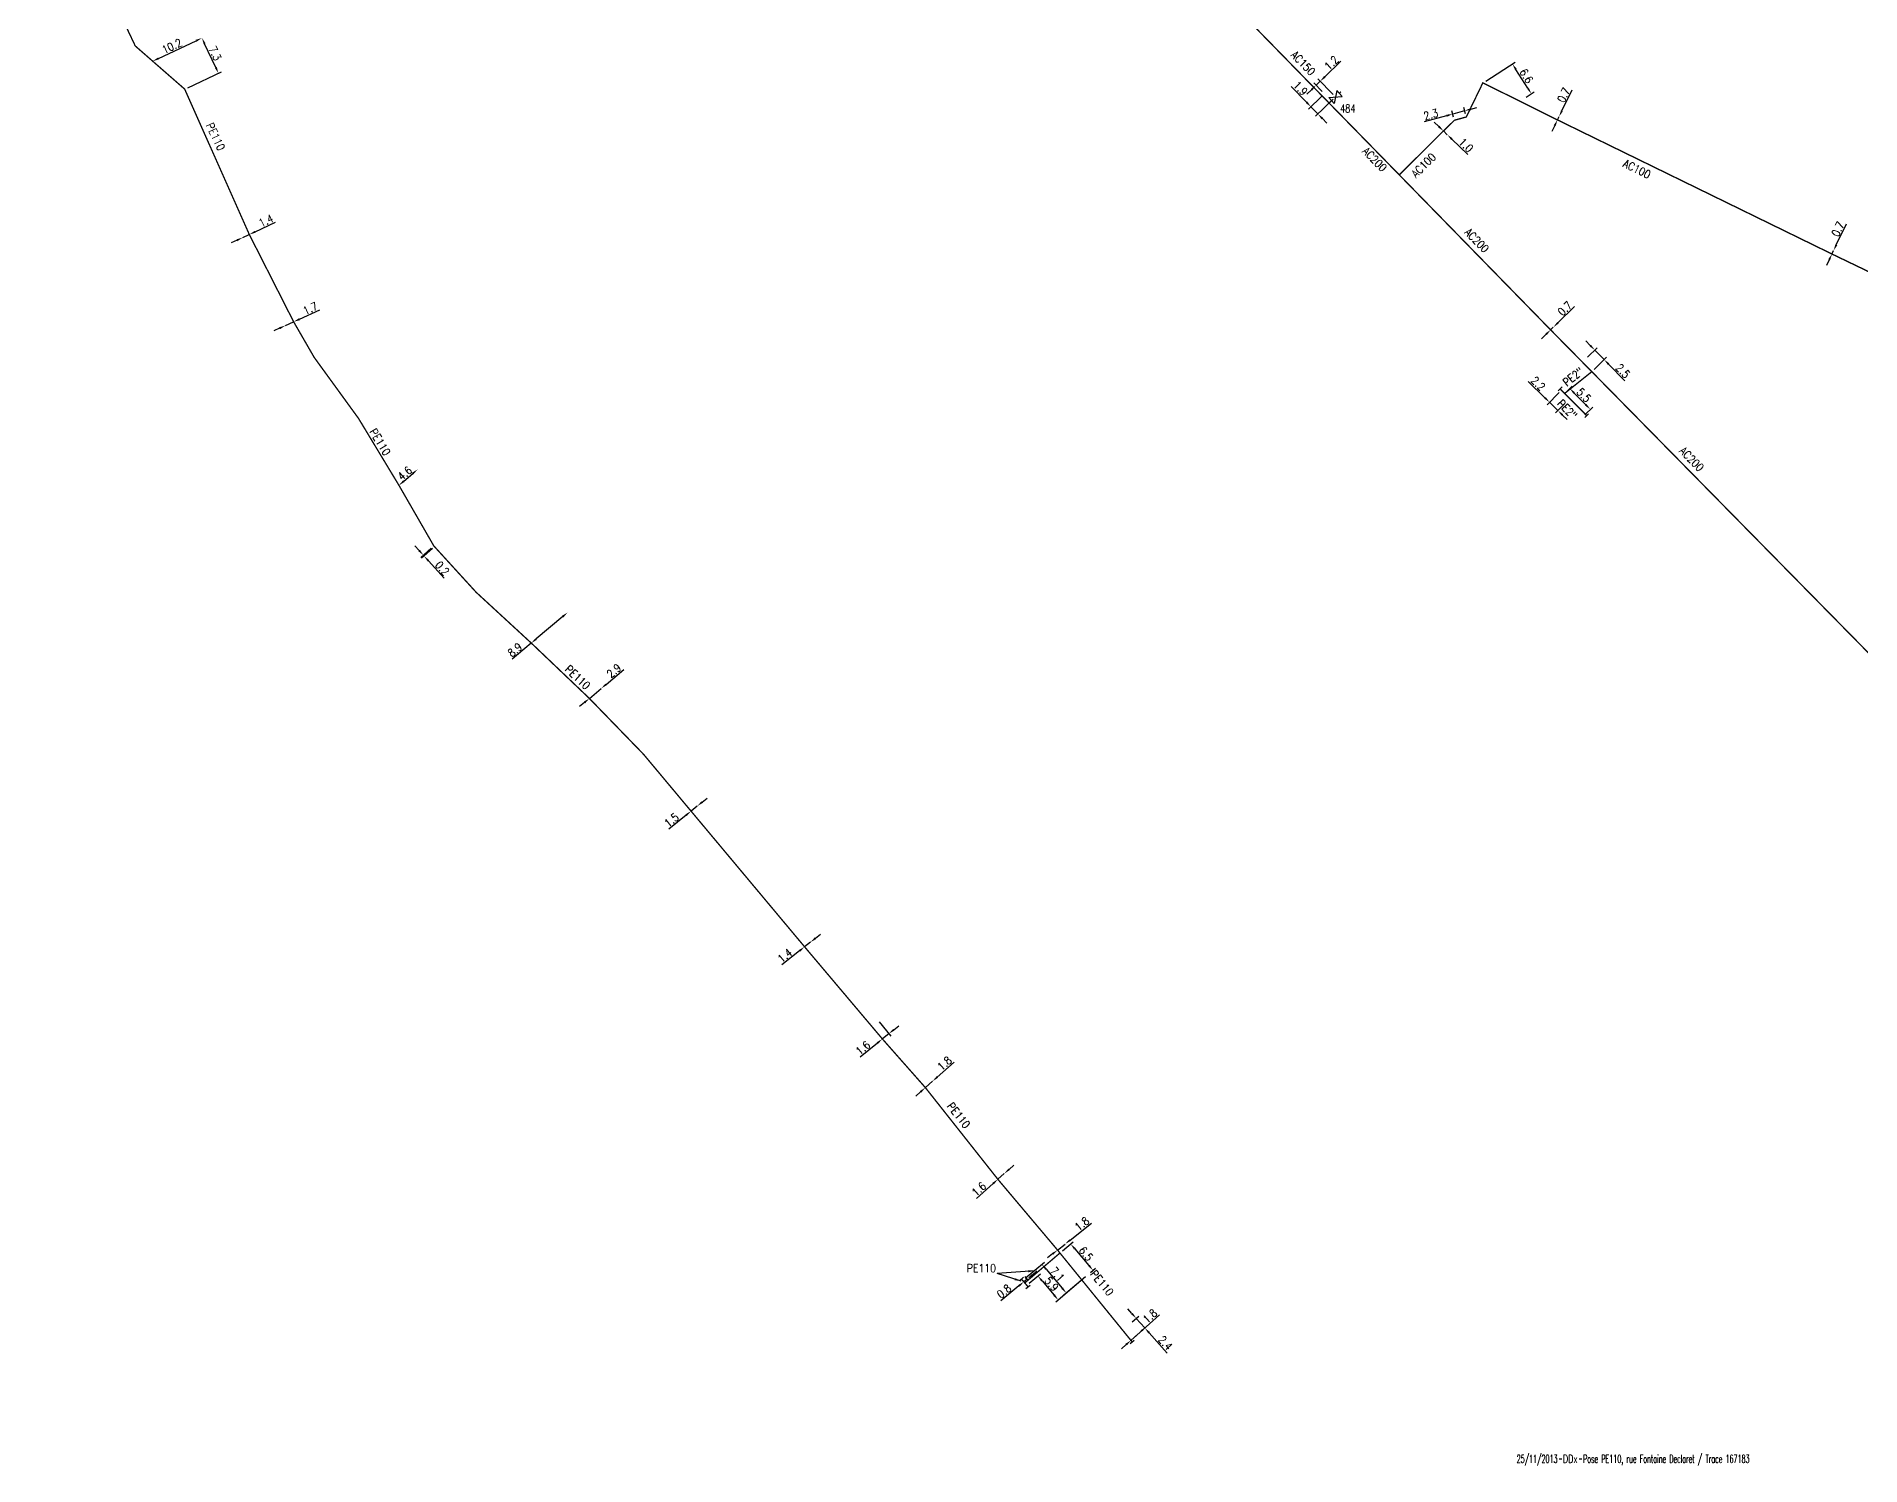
# Model space of a CAD drawing. Header units: millimetres. Extents: x 107999 to 109004, y 120010 to 121005.
# Drawn here: x 108232.7 to 108574.5, y 120237.7 to 120505.6 of the extents above; entities that cross this region are included whole.
import ezdxf
from ezdxf.enums import TextEntityAlignment as Align

# ---------------------------------------------------------------- set-up
doc = ezdxf.new("R2010")
doc.units = ezdxf.units.MM
doc.header["$PDMODE"] = 34
doc.linetypes.add('L_25_AP', pattern=[2000, 1000, 1000])
doc.linetypes.add('L_25_PE', pattern=[2000, 1000, 1000])
doc.layers.get('0').update_dxf_attribs({"linetype": 'CONTINUOUS'})
doc.layers.get('Defpoints').update_dxf_attribs({"linetype": 'CONTINUOUS'})
for name, color, linetype in [('L_150', 1, 'CONTINUOUS'), ('L_300', 7, 'CONTINUOUS'), ('L_340', 7, 'CONTINUOUS')]:
    doc.layers.add(name, color=color, linetype=linetype)
doc.styles.get("Standard").update_dxf_attribs({"font": 'romans.shx', "width": 0.85})
doc.dimstyles.get("Standard").update_dxf_attribs({"dimtxt": 1.5, "dimasz": 1.2, "dimexe": 0.625, "dimexo": 0.625, "dimgap": 0.25, "dimtad": 1, "dimdec": 1, "dimzin": 0, "dimdsep": 46, "dimtxsty": 'Standard', "dimcen": -0.5, "dimadec": 0, "dimazin": 0, "dimtfac": 1, "dimtdec": 1, "dimtmove": 0, "dimatfit": 3, "dimfxl": 0, "dimtolj": 1, "dimtzin": 0, "dimarcsym": 0})

# ---------------------------------------------------------------- blocks, each defined once
blk = doc.blocks.new('GIS_MODF')
at = {"color": 0, "linetype": 'Continuous', "flags": 128}
for points in [[(-2.18, -0.01), (-1.68, -0.01)], [(1.52, -0.01), (2.02, -0.01)]]:
    blk.add_lwpolyline(points, dxfattribs=at)
at = {"color": 0, "linetype": 'Continuous', "width": 0.5}
blk.add_attdef('DATE', text='', height=1.5, dxfattribs=at).set_placement((-2.5, -0.8), align=Align.RIGHT)
at = {"color": 0, "linetype": 'Continuous', "width": 1.771291}
blk.add_attdef('USER', text='', height=1.5, dxfattribs=at).set_placement((-1.51, -0.8), (1.28, -0.8), align=Align.FIT)
at = {"color": 0, "linetype": 'Continuous', "width": 0.5}
blk.add_attdef('DESC', (2.29, -0.8), '', height=1.5, dxfattribs=at)
blk = doc.blocks.new('L_340_07')
at = {"color": 0, "linetype": 'Continuous', "const_width": 0.25, "flags": 128}
blk.add_lwpolyline([(0, 0), (0.35, 0)], dxfattribs=at)
at = {"color": 0, "linetype": 'Continuous', "flags": 128}
blk.add_lwpolyline([(0.35, -0.5), (0.35, 0.5)], dxfattribs=at)
at = {"color": 0, "linetype": 'Continuous', "width": 0.75, "flags": 3}
for tag, p in [('DEF_LEG', (0.72, -3.47)), ('DEF_COUP', (0.72, -5.97)), ('DEF_TYPE', (0.72, -8.47))]:
    blk.add_attdef(tag, text='', height=1.2, dxfattribs=at).set_placement(p, align=Align.MIDDLE)
blk = doc.blocks.new('L_300_05')
at = {"color": 0, "linetype": 'Continuous', "flags": 128}
blk.add_lwpolyline([(-1, 0.75), (1, -0.75), (1, 0.75), (-1, -0.75), (-1, 0.75)], dxfattribs=at)
at = {"color": 0, "linetype": 'Continuous', "width": 0.75}
blk.add_attdef('NUM', text='', height=1.5, dxfattribs=at).set_placement((0, 2.1), align=Align.MIDDLE_CENTER)
at = {"color": 0, "linetype": 'Continuous', "width": 0.75, "flags": 3}
for tag, p in [('DEF_LEG', (0, -5)), ('DEF_COUP', (0, -7.5)), ('DEF_TYPE', (0, -10))]:
    blk.add_attdef(tag, text='', height=1.2, dxfattribs=at).set_placement(p, align=Align.MIDDLE)
blk = doc.blocks.new('*D152')
at = {"layer": 'Defpoints', "color": 0, "linetype": 'Continuous', "transparency": 16777216}
for p in [(108263.71, 120505.35), (108263.71, 120505.35), (108254.48, 120501.01)]:
    blk.add_point(p, dxfattribs=at)
at = {"layer": 'L_150', "color": 0, "linetype": 'Continuous', "lineweight": -2, "transparency": 16777216}
blk.add_line((108255.57, 120501.52), (108262.63, 120504.84), dxfattribs=at)
at = {"layer": 'L_150', "color": 0, "linetype": 'Continuous', "transparency": 16777216}
for points in [[(108262.54, 120505.02), (108262.71, 120504.66), (108263.71, 120505.35)], [(108255.48, 120501.7), (108255.65, 120501.34), (108254.48, 120501.01)]]:
    blk.add_solid(points, dxfattribs=at)
at = {"layer": 'L_150', "color": 0, "linetype": 'Continuous', "transparency": 16777216, "insert": (108258.08, 120503.81), "char_height": 1.5, "attachment_point": 5, "rotation": 25.1599}
blk.add_mtext('\\A1;10.2', dxfattribs=at)
blk = doc.blocks.new('*D153')
at = {"layer": 'Defpoints', "color": 0, "linetype": 'Continuous', "transparency": 16777216}
for p in [(108263.71, 120505.35), (108263.71, 120505.35), (108260.48, 120495.77)]:
    blk.add_point(p, dxfattribs=at)
at = {"layer": 'L_150', "color": 0, "linetype": 'Continuous', "lineweight": -2, "transparency": 16777216}
for p, q in [((108266.31, 120499.83), (108264.22, 120504.26)), ((108261.05, 120496.03), (108267.38, 120499.01))]:
    blk.add_line(p, q, dxfattribs=at)
at = {"layer": 'L_150', "color": 0, "linetype": 'Continuous', "transparency": 16777216}
for points in [[(108264.4, 120504.35), (108264.04, 120504.18), (108263.71, 120505.35)], [(108266.49, 120499.91), (108266.12, 120499.74), (108266.82, 120498.74)]]:
    blk.add_solid(points, dxfattribs=at)
at = {"layer": 'L_150', "color": 0, "linetype": 'Continuous', "transparency": 16777216, "insert": (108266.17, 120502.47), "char_height": 1.5, "attachment_point": 5, "rotation": 295.1599}
blk.add_mtext('\\A1;7.3', dxfattribs=at)
blk = doc.blocks.new('*D154')
at = {"layer": 'Defpoints', "color": 0, "linetype": 'Continuous', "transparency": 16777216}
for p in [(108279.35, 120451.44), (108279.35, 120451.44), (108280.9, 120452.15)]:
    blk.add_point(p, dxfattribs=at)
at = {"layer": 'L_150', "color": 0, "linetype": 'Continuous', "lineweight": -2, "transparency": 16777216}
for p, q in [((108279.35, 120451.44), (108280.9, 120452.15)), ((108281.99, 120452.65), (108285.8, 120454.38)), ((108278.26, 120450.94), (108277.17, 120450.45))]:
    blk.add_line(p, q, dxfattribs=at)
at = {"layer": 'L_150', "color": 0, "linetype": 'Continuous', "transparency": 16777216}
for points in [[(108278.18, 120451.13), (108278.34, 120450.76), (108279.35, 120451.44)], [(108281.91, 120452.83), (108282.07, 120452.46), (108280.9, 120452.15)]]:
    blk.add_solid(points, dxfattribs=at)
at = {"layer": 'L_150', "color": 0, "linetype": 'Continuous', "transparency": 16777216, "insert": (108284.03, 120454.67), "char_height": 1.5, "attachment_point": 5, "rotation": 24.5121}
blk.add_mtext('\\A1;1.7', dxfattribs=at)
blk = doc.blocks.new('*D155')
at = {"layer": 'Defpoints', "color": 0, "linetype": 'Continuous', "transparency": 16777216}
for p in [(108304.13, 120424.48), (108304.13, 120424.48), (108300.63, 120421.5)]:
    blk.add_point(p, dxfattribs=at)
at = {"layer": 'L_150', "color": 0, "linetype": 'Continuous', "lineweight": -2, "transparency": 16777216}
blk.add_line((108301.54, 120422.28), (108303.21, 120423.7), dxfattribs=at)
at = {"layer": 'L_150', "color": 0, "linetype": 'Continuous', "transparency": 16777216}
for points in [[(108303.08, 120423.86), (108303.34, 120423.55), (108304.13, 120424.48)], [(108301.41, 120422.43), (108301.67, 120422.12), (108300.63, 120421.5)]]:
    blk.add_solid(points, dxfattribs=at)
at = {"layer": 'L_150', "color": 0, "linetype": 'Continuous', "transparency": 16777216, "insert": (108301.73, 120423.75), "char_height": 1.5, "attachment_point": 5, "rotation": 40.4212}
blk.add_mtext('\\A1;4.6', dxfattribs=at)
blk = doc.blocks.new('*D156')
at = {"layer": 'Defpoints', "color": 0, "linetype": 'Continuous', "transparency": 16777216}
for p in [(108307.17, 120410.14), (108305.35, 120408.24), (108307.39, 120410.07)]:
    blk.add_point(p, dxfattribs=at)
at = {"layer": 'L_150', "color": 0, "linetype": 'Continuous', "lineweight": -2, "transparency": 16777216}
for p, q in [((108304.42, 120409.28), (108303.62, 120410.17)), ((108306.7, 120409.72), (108304.76, 120407.97)), ((108306.93, 120409.65), (108304.89, 120407.82)), ((108305.22, 120408.39), (108305.35, 120408.24)), ((108306.16, 120407.35), (108309.08, 120404.1))]:
    blk.add_line(p, q, dxfattribs=at)
at = {"layer": 'L_150', "color": 0, "linetype": 'Continuous', "transparency": 16777216}
for points in [[(108304.57, 120409.41), (108304.27, 120409.15), (108305.22, 120408.39)], [(108306.31, 120407.48), (108306.01, 120407.21), (108305.35, 120408.24)]]:
    blk.add_solid(points, dxfattribs=at)
at = {"layer": 'L_150', "color": 0, "linetype": 'Continuous', "transparency": 16777216, "insert": (108308.76, 120405.95), "char_height": 1.5, "attachment_point": 5, "rotation": 311.9872}
blk.add_mtext('\\A1;0.2', dxfattribs=at)
blk = doc.blocks.new('*D157')
at = {"layer": 'Defpoints', "color": 0, "linetype": 'Continuous', "transparency": 16777216}
for p in [(108332.24, 120397.66), (108332.24, 120397.66), (108325.44, 120391.92)]:
    blk.add_point(p, dxfattribs=at)
at = {"layer": 'L_150', "color": 0, "linetype": 'Continuous', "lineweight": -2, "transparency": 16777216}
for p, q in [((108331.32, 120396.88), (108326.35, 120392.69)), ((108325.44, 120391.92), (108321.83, 120388.88))]:
    blk.add_line(p, q, dxfattribs=at)
at = {"layer": 'L_150', "color": 0, "linetype": 'Continuous', "transparency": 16777216}
for points in [[(108331.19, 120397.04), (108331.45, 120396.73), (108332.24, 120397.66)], [(108326.22, 120392.85), (108326.48, 120392.54), (108325.44, 120391.92)]]:
    blk.add_solid(points, dxfattribs=at)
at = {"layer": 'L_150', "color": 0, "linetype": 'Continuous', "transparency": 16777216, "insert": (108322.37, 120390.65), "char_height": 1.5, "attachment_point": 5, "rotation": 40.1257}
blk.add_mtext('\\A1;8.9', dxfattribs=at)
blk = doc.blocks.new('*D158')
at = {"layer": 'Defpoints', "color": 0, "linetype": 'Continuous', "transparency": 16777216}
for p in [(108355.38, 120360.42), (108356.54, 120361.37), (108356.54, 120361.37)]:
    blk.add_point(p, dxfattribs=at)
at = {"layer": 'L_150', "color": 0, "linetype": 'Continuous', "lineweight": -2, "transparency": 16777216}
for p, q in [((108357.47, 120362.13), (108358.4, 120362.88)), ((108354.45, 120359.66), (108351.2, 120357.02)), ((108356.54, 120361.37), (108355.38, 120360.42))]:
    blk.add_line(p, q, dxfattribs=at)
at = {"layer": 'L_150', "color": 0, "linetype": 'Continuous', "transparency": 16777216}
for points in [[(108357.34, 120362.28), (108357.6, 120361.97), (108356.54, 120361.37)], [(108354.32, 120359.82), (108354.57, 120359.51), (108355.38, 120360.42)]]:
    blk.add_solid(points, dxfattribs=at)
at = {"layer": 'L_150', "color": 0, "linetype": 'Continuous', "transparency": 16777216, "insert": (108351.73, 120358.74), "char_height": 1.5, "attachment_point": 5, "rotation": 39.1465}
blk.add_mtext('\\A1;1.5', dxfattribs=at)
blk = doc.blocks.new('*D159')
at = {"layer": 'Defpoints', "color": 0, "linetype": 'Continuous', "transparency": 16777216}
for p in [(108376.66, 120334.98), (108377.76, 120335.85), (108377.76, 120335.85)]:
    blk.add_point(p, dxfattribs=at)
at = {"layer": 'L_150', "color": 0, "linetype": 'Continuous', "lineweight": -2, "transparency": 16777216}
for p, q in [((108377.76, 120335.85), (108376.66, 120334.98)), ((108378.7, 120336.59), (108379.64, 120337.33)), ((108375.72, 120334.23), (108372.38, 120331.6))]:
    blk.add_line(p, q, dxfattribs=at)
at = {"layer": 'L_150', "color": 0, "linetype": 'Continuous', "transparency": 16777216}
for points in [[(108375.59, 120334.39), (108375.84, 120334.08), (108376.66, 120334.98)], [(108378.57, 120336.75), (108378.82, 120336.43), (108377.76, 120335.85)]]:
    blk.add_solid(points, dxfattribs=at)
at = {"layer": 'L_150', "color": 0, "linetype": 'Continuous', "transparency": 16777216, "insert": (108372.96, 120333.33), "char_height": 1.5, "attachment_point": 5, "rotation": 38.3196}
blk.add_mtext('\\A1;1.4', dxfattribs=at)
blk = doc.blocks.new('*D160')
at = {"layer": 'Defpoints', "color": 0, "linetype": 'Continuous', "transparency": 16777216}
for p in [(108390.22, 120321.42), (108392.44, 120318.69), (108391.24, 120317.71)]:
    blk.add_point(p, dxfattribs=at)
at = {"layer": 'L_150', "color": 0, "linetype": 'Continuous', "lineweight": -2, "transparency": 16777216}
for p, q in [((108390.61, 120320.94), (108392.84, 120318.21)), ((108392.44, 120318.69), (108391.24, 120317.71)), ((108393.37, 120319.45), (108394.3, 120320.2)), ((108390.31, 120316.95), (108387.06, 120314.31))]:
    blk.add_line(p, q, dxfattribs=at)
at = {"layer": 'L_150', "color": 0, "linetype": 'Continuous', "transparency": 16777216}
for points in [[(108393.25, 120319.6), (108393.5, 120319.29), (108392.44, 120318.69)], [(108390.18, 120317.11), (108390.43, 120316.8), (108391.24, 120317.71)]]:
    blk.add_solid(points, dxfattribs=at)
at = {"layer": 'L_150', "color": 0, "linetype": 'Continuous', "transparency": 16777216, "insert": (108387.59, 120316.03), "char_height": 1.5, "attachment_point": 5, "rotation": 39.1261}
blk.add_mtext('\\A1;1.6', dxfattribs=at)
blk = doc.blocks.new('*D161')
at = {"layer": 'Defpoints', "color": 0, "linetype": 'Continuous', "transparency": 16777216}
for p in [(108399.29, 120308.59), (108400.63, 120309.79), (108400.63, 120309.79)]:
    blk.add_point(p, dxfattribs=at)
at = {"layer": 'L_150', "color": 0, "linetype": 'Continuous', "lineweight": -2, "transparency": 16777216}
for p, q in [((108401.53, 120310.58), (108404.67, 120313.36)), ((108398.39, 120307.8), (108397.49, 120307)), ((108399.29, 120308.59), (108400.63, 120309.79))]:
    blk.add_line(p, q, dxfattribs=at)
at = {"layer": 'L_150', "color": 0, "linetype": 'Continuous', "transparency": 16777216}
for points in [[(108398.26, 120307.95), (108398.52, 120307.65), (108399.29, 120308.59)], [(108401.4, 120310.73), (108401.67, 120310.43), (108400.63, 120309.79)]]:
    blk.add_solid(points, dxfattribs=at)
at = {"layer": 'L_150', "color": 0, "linetype": 'Continuous', "transparency": 16777216, "insert": (108402.89, 120313.12), "char_height": 1.5, "attachment_point": 5, "rotation": 41.5341}
blk.add_mtext('\\A1;1.8', dxfattribs=at)
blk = doc.blocks.new('*D162')
at = {"layer": 'Defpoints', "color": 0, "linetype": 'Continuous', "transparency": 16777216}
for p in [(108412.88, 120291.4), (108414.08, 120292.47), (108414.08, 120292.47)]:
    blk.add_point(p, dxfattribs=at)
at = {"layer": 'L_150', "color": 0, "linetype": 'Continuous', "lineweight": -2, "transparency": 16777216}
for p, q in [((108414.97, 120293.26), (108415.87, 120294.06)), ((108411.99, 120290.6), (108408.86, 120287.81)), ((108414.08, 120292.47), (108412.88, 120291.4))]:
    blk.add_line(p, q, dxfattribs=at)
at = {"layer": 'L_150', "color": 0, "linetype": 'Continuous', "transparency": 16777216}
for points in [[(108411.85, 120290.75), (108412.12, 120290.45), (108412.88, 120291.4)], [(108414.84, 120293.41), (108415.1, 120293.12), (108414.08, 120292.47)]]:
    blk.add_solid(points, dxfattribs=at)
at = {"layer": 'L_150', "color": 0, "linetype": 'Continuous', "transparency": 16777216, "insert": (108409.31, 120289.55), "char_height": 1.5, "attachment_point": 5, "rotation": 41.7678}
blk.add_mtext('\\A1;1.6', dxfattribs=at)
blk = doc.blocks.new('*D163')
at = {"layer": 'Defpoints', "color": 0, "linetype": 'Continuous', "transparency": 16777216}
for p in [(108424.06, 120278.14), (108425.47, 120279.26), (108425.47, 120279.26)]:
    blk.add_point(p, dxfattribs=at)
at = {"layer": 'L_150', "color": 0, "linetype": 'Continuous', "lineweight": -2, "transparency": 16777216}
for p, q in [((108426.41, 120280), (108430.43, 120283.19)), ((108423.12, 120277.4), (108422.18, 120276.65)), ((108424.06, 120278.14), (108425.47, 120279.26))]:
    blk.add_line(p, q, dxfattribs=at)
at = {"layer": 'L_150', "color": 0, "linetype": 'Continuous', "transparency": 16777216}
for points in [[(108422.99, 120277.55), (108423.24, 120277.24), (108424.06, 120278.14)], [(108426.28, 120280.16), (108426.53, 120279.85), (108425.47, 120279.26)]]:
    blk.add_solid(points, dxfattribs=at)
at = {"layer": 'L_150', "color": 0, "linetype": 'Continuous', "transparency": 16777216, "insert": (108428.64, 120283.05), "char_height": 1.5, "attachment_point": 5, "rotation": 38.4066}
blk.add_mtext('\\A1;1.8', dxfattribs=at)
blk = doc.blocks.new('*D164')
at = {"layer": 'Defpoints', "color": 0, "linetype": 'Continuous', "transparency": 16777216}
for p in [(108437.61, 120264.25), (108438.81, 120265.33), (108437.81, 120261.21)]:
    blk.add_point(p, dxfattribs=at)
at = {"layer": 'L_340', "color": 0, "linetype": 'Continuous', "lineweight": -2, "transparency": 16777216}
for p, q in [((108438.01, 120266.22), (108437.21, 120267.11)), ((108438.07, 120264.67), (108439.27, 120265.74)), ((108438.27, 120261.62), (108440.87, 120263.96)), ((108438.81, 120265.33), (108440.41, 120263.54)), ((108441.21, 120262.65), (108444.62, 120258.84))]:
    blk.add_line(p, q, dxfattribs=at)
at = {"layer": 'L_340', "color": 0, "linetype": 'Continuous', "transparency": 16777216}
for points in [[(108438.16, 120266.35), (108437.86, 120266.09), (108438.81, 120265.33)], [(108441.36, 120262.78), (108441.06, 120262.51), (108440.41, 120263.54)]]:
    blk.add_solid(points, dxfattribs=at)
at = {"layer": 'L_340', "color": 0, "linetype": 'Continuous', "transparency": 16777216, "insert": (108444.29, 120260.71), "char_height": 1.5, "attachment_point": 5, "rotation": 311.8737}
blk.add_mtext('\\A1;2.4', dxfattribs=at)
blk = doc.blocks.new('*D165')
at = {"layer": 'Defpoints', "color": 0, "linetype": 'Continuous', "transparency": 16777216}
for p in [(108437.81, 120261.21), (108439.15, 120262.41), (108439.15, 120262.41)]:
    blk.add_point(p, dxfattribs=at)
at = {"layer": 'L_340', "color": 0, "linetype": 'Continuous', "lineweight": -2, "transparency": 16777216}
for p, q in [((108440.04, 120263.21), (108443.16, 120266.01)), ((108436.91, 120260.41), (108436.02, 120259.61)), ((108437.81, 120261.21), (108439.15, 120262.41))]:
    blk.add_line(p, q, dxfattribs=at)
at = {"layer": 'L_340', "color": 0, "linetype": 'Continuous', "transparency": 16777216}
for points in [[(108439.91, 120263.36), (108440.17, 120263.06), (108439.15, 120262.41)], [(108436.78, 120260.56), (108437.05, 120260.26), (108437.81, 120261.21)]]:
    blk.add_solid(points, dxfattribs=at)
at = {"layer": 'L_340', "color": 0, "linetype": 'Continuous', "transparency": 16777216, "insert": (108441.38, 120265.75), "char_height": 1.5, "attachment_point": 5, "rotation": 41.8737}
blk.add_mtext('\\A1;1.8', dxfattribs=at)
blk = doc.blocks.new('*D166')
at = {"layer": 'Defpoints', "color": 0, "linetype": 'Continuous', "transparency": 16777216}
for p in [(108417.92, 120271.98), (108418.36, 120272.7), (108418.97, 120271.96)]:
    blk.add_point(p, dxfattribs=at)
at = {"layer": 'L_150', "color": 0, "linetype": 'Continuous', "lineweight": -2, "transparency": 16777216}
for p, q in [((108419.29, 120273.46), (108420.21, 120274.22)), ((108416.82, 120271.42), (108413.45, 120268.64)), ((108417.52, 120272.46), (108417.35, 120272.67)), ((108418.36, 120272.7), (108417.75, 120272.19)), ((108418.57, 120272.44), (108417.97, 120273.18))]:
    blk.add_line(p, q, dxfattribs=at)
at = {"layer": 'L_150', "color": 0, "linetype": 'Continuous', "transparency": 16777216}
for points in [[(108419.16, 120273.61), (108419.42, 120273.31), (108418.36, 120272.7)], [(108416.69, 120271.58), (108416.95, 120271.27), (108417.75, 120272.19)]]:
    blk.add_solid(points, dxfattribs=at)
at = {"layer": 'L_150', "color": 0, "linetype": 'Continuous', "transparency": 16777216, "insert": (108414.04, 120270.42), "char_height": 1.5, "attachment_point": 5, "rotation": 39.5278}
blk.add_mtext('\\A1;0.8', dxfattribs=at)
blk = doc.blocks.new('*D167')
at = {"layer": 'Defpoints', "color": 0, "linetype": 'Continuous', "transparency": 16777216}
for p in [(108338.54, 120383.42), (108338.54, 120383.42), (108336.32, 120381.55)]:
    blk.add_point(p, dxfattribs=at)
at = {"layer": 'L_150', "color": 0, "linetype": 'Continuous', "lineweight": -2, "transparency": 16777216}
for p, q in [((108339.46, 120384.19), (108342.76, 120386.96)), ((108336.32, 120381.55), (108338.54, 120383.42)), ((108335.4, 120380.78), (108334.48, 120380.01))]:
    blk.add_line(p, q, dxfattribs=at)
at = {"layer": 'L_150', "color": 0, "linetype": 'Continuous', "transparency": 16777216}
for points in [[(108339.33, 120384.34), (108339.59, 120384.04), (108338.54, 120383.42)], [(108335.27, 120380.94), (108335.53, 120380.63), (108336.32, 120381.55)]]:
    blk.add_solid(points, dxfattribs=at)
at = {"layer": 'L_150', "color": 0, "linetype": 'Continuous', "transparency": 16777216, "insert": (108340.92, 120386.73), "char_height": 1.5, "attachment_point": 5, "rotation": 40.0377}
blk.add_mtext('\\A1;2.9', dxfattribs=at)
blk = doc.blocks.new('*D168')
at = {"layer": 'Defpoints', "color": 0, "linetype": 'Continuous', "transparency": 16777216}
for p in [(108424.51, 120277.58), (108429.77, 120273.52), (108430.72, 120274.33)]:
    blk.add_point(p, dxfattribs=at)
at = {"layer": 'L_150', "color": 0, "linetype": 'Continuous', "lineweight": -2, "transparency": 16777216}
for p, q in [((108424.99, 120277.99), (108426.99, 120279.69)), ((108427.29, 120278.37), (108429.95, 120275.24)), ((108430.25, 120273.92), (108431.2, 120274.73))]:
    blk.add_line(p, q, dxfattribs=at)
at = {"layer": 'L_150', "color": 0, "linetype": 'Continuous', "transparency": 16777216}
for points in [[(108427.45, 120278.5), (108427.14, 120278.24), (108426.52, 120279.28)], [(108430.1, 120275.37), (108429.8, 120275.11), (108430.72, 120274.33)]]:
    blk.add_solid(points, dxfattribs=at)
at = {"layer": 'L_150', "color": 0, "linetype": 'Continuous', "transparency": 16777216, "insert": (108429.38, 120277.45), "char_height": 1.5, "attachment_point": 5, "rotation": 310.329}
blk.add_mtext('\\A1;6.5', dxfattribs=at)
blk = doc.blocks.new('*D169')
at = {"layer": 'Defpoints', "color": 0, "linetype": 'Continuous', "transparency": 16777216}
for p in [(108429.77, 120273.52), (108417.53, 120272.44), (108425.71, 120270.07)]:
    blk.add_point(p, dxfattribs=at)
at = {"layer": 'L_340', "color": 0, "linetype": 'Continuous', "lineweight": -2, "transparency": 16777216}
for p, q in [((108418.01, 120272.85), (108421.6, 120275.89)), ((108421.9, 120274.57), (108424.94, 120270.99)), ((108429.29, 120273.11), (108425.24, 120269.67))]:
    blk.add_line(p, q, dxfattribs=at)
at = {"layer": 'L_340', "color": 0, "linetype": 'Continuous', "transparency": 16777216}
for points in [[(108422.05, 120274.7), (108421.74, 120274.44), (108421.12, 120275.49)], [(108425.09, 120271.12), (108424.78, 120270.86), (108425.71, 120270.07)]]:
    blk.add_solid(points, dxfattribs=at)
at = {"layer": 'L_340', "color": 0, "linetype": 'Continuous', "transparency": 16777216, "insert": (108424.03, 120273.6), "char_height": 1.5, "attachment_point": 5, "rotation": 310.329}
blk.add_mtext('\\A1;7.1', dxfattribs=at)
blk = doc.blocks.new('*D170')
at = {"layer": 'Defpoints', "color": 0, "linetype": 'Continuous', "transparency": 16777216}
for p in [(108429.77, 120273.52), (108418.3, 120271.52), (108424.19, 120268.78)]:
    blk.add_point(p, dxfattribs=at)
at = {"layer": 'L_340', "color": 0, "linetype": 'Continuous', "lineweight": -2, "transparency": 16777216}
for p, q in [((108418.77, 120271.92), (108420.85, 120273.69)), ((108421.15, 120272.37), (108423.42, 120269.7)), ((108429.29, 120273.11), (108423.72, 120268.38))]:
    blk.add_line(p, q, dxfattribs=at)
at = {"layer": 'L_340', "color": 0, "linetype": 'Continuous', "transparency": 16777216}
for points in [[(108421.3, 120272.5), (108421, 120272.24), (108420.37, 120273.28)], [(108423.57, 120269.83), (108423.26, 120269.57), (108424.19, 120268.78)]]:
    blk.add_solid(points, dxfattribs=at)
at = {"layer": 'L_340', "color": 0, "linetype": 'Continuous', "transparency": 16777216, "insert": (108422.96, 120271.78), "char_height": 1.5, "attachment_point": 5, "rotation": 310.329}
blk.add_mtext('\\A1;5.9', dxfattribs=at)
blk = doc.blocks.new('*D550')
at = {"layer": 'Defpoints', "color": 0, "linetype": 'Continuous', "transparency": 16777216}
for p in [(108474.07, 120494.88), (108476.15, 120494.3), (108472.85, 120491.11)]:
    blk.add_point(p, dxfattribs=at)
at = {"layer": 'L_300', "color": 0, "linetype": 'Continuous', "lineweight": -2, "transparency": 16777216}
for p, q in [((108470.73, 120493.31), (108467.86, 120496.27)), ((108473.62, 120494.44), (108471.11, 120492.01)), ((108472.85, 120491.11), (108471.56, 120492.45)), ((108475.7, 120493.87), (108472.4, 120490.68)), ((108473.69, 120490.25), (108474.52, 120489.39))]:
    blk.add_line(p, q, dxfattribs=at)
at = {"layer": 'L_300', "color": 0, "linetype": 'Continuous', "transparency": 16777216}
for points in [[(108470.87, 120493.45), (108470.58, 120493.17), (108471.56, 120492.45)], [(108473.83, 120490.39), (108473.54, 120490.11), (108472.85, 120491.11)]]:
    blk.add_solid(points, dxfattribs=at)
at = {"layer": 'L_300', "color": 0, "linetype": 'Continuous', "transparency": 16777216, "insert": (108469.59, 120495.92), "char_height": 1.5, "attachment_point": 5, "rotation": 314.0774}
blk.add_mtext('\\A1;1.9', dxfattribs=at)
blk = doc.blocks.new('*D551')
at = {"layer": 'Defpoints', "color": 0, "linetype": 'Continuous', "transparency": 16777216}
for p in [(108473.29, 120497.25), (108474.07, 120494.88), (108476.15, 120494.3)]:
    blk.add_point(p, dxfattribs=at)
at = {"layer": 'L_300', "color": 0, "linetype": 'Continuous', "lineweight": -2, "transparency": 16777216}
for p, q in [((108474.15, 120498.09), (108477.16, 120501)), ((108471.64, 120495.66), (108470.78, 120494.82)), ((108473.64, 120495.32), (108472.07, 120496.94)), ((108472.51, 120496.49), (108473.29, 120497.25)), ((108475.71, 120494.75), (108472.85, 120497.7))]:
    blk.add_line(p, q, dxfattribs=at)
at = {"layer": 'L_300', "color": 0, "linetype": 'Continuous', "transparency": 16777216}
for points in [[(108471.5, 120495.8), (108471.78, 120495.51), (108472.51, 120496.49)], [(108474.01, 120498.23), (108474.29, 120497.94), (108473.29, 120497.25)]]:
    blk.add_solid(points, dxfattribs=at)
at = {"layer": 'L_300', "color": 0, "linetype": 'Continuous', "transparency": 16777216, "insert": (108475.39, 120500.68), "char_height": 1.5, "attachment_point": 5, "rotation": 44.1281}
blk.add_mtext('\\A1;1.2', dxfattribs=at)
blk = doc.blocks.new('*D555')
at = {"layer": 'Defpoints', "color": 0, "linetype": 'Continuous', "transparency": 16777216}
for p in [(108498.45, 120489.94), (108500.35, 120491.71), (108500.67, 120490.55)]:
    blk.add_point(p, dxfattribs=at)
at = {"layer": 'L_150', "color": 0, "linetype": 'Continuous', "lineweight": -2, "transparency": 16777216}
for p, q in [((108500.5, 120491.15), (108500.19, 120492.31)), ((108501.51, 120492.02), (108502.67, 120492.34)), ((108496.98, 120490.79), (108492.76, 120489.64)), ((108498.29, 120490.54), (108497.97, 120491.71)), ((108500.35, 120491.71), (108498.13, 120491.1))]:
    blk.add_line(p, q, dxfattribs=at)
at = {"layer": 'L_150', "color": 0, "linetype": 'Continuous', "transparency": 16777216}
for points in [[(108501.46, 120492.22), (108501.56, 120491.83), (108500.35, 120491.71)], [(108496.92, 120490.98), (108497.03, 120490.59), (108498.13, 120491.1)]]:
    blk.add_solid(points, dxfattribs=at)
at = {"layer": 'L_150', "color": 0, "linetype": 'Continuous', "transparency": 16777216, "insert": (108494.03, 120491.02), "char_height": 1.5, "attachment_point": 5, "rotation": 15.2623}
blk.add_mtext('\\A1;2.3', dxfattribs=at)
blk = doc.blocks.new('*D556')
at = {"layer": 'Defpoints', "color": 0, "linetype": 'Continuous', "transparency": 16777216}
for p in [(108509.32, 120500.48), (108503.77, 120496.95), (108511.35, 120493.94)]:
    blk.add_point(p, dxfattribs=at)
at = {"layer": 'L_150', "color": 0, "linetype": 'Continuous', "lineweight": -2, "transparency": 16777216}
for p, q in [((108504.3, 120497.28), (108509.84, 120500.81)), ((108512.21, 120495.92), (108509.96, 120499.46)), ((108511.87, 120494.28), (108513.39, 120495.24))]:
    blk.add_line(p, q, dxfattribs=at)
at = {"layer": 'L_150', "color": 0, "linetype": 'Continuous', "transparency": 16777216}
for points in [[(108510.13, 120499.57), (108509.79, 120499.36), (108509.32, 120500.48)], [(108512.38, 120496.03), (108512.05, 120495.81), (108512.86, 120494.91)]]:
    blk.add_solid(points, dxfattribs=at)
at = {"layer": 'L_150', "color": 0, "linetype": 'Continuous', "transparency": 16777216, "insert": (108511.93, 120498.23), "char_height": 1.5, "attachment_point": 5, "rotation": 302.4693}
blk.add_mtext('\\A1;6.6', dxfattribs=at)
blk = doc.blocks.new('*D557')
at = {"layer": 'Defpoints', "color": 0, "linetype": 'Continuous', "transparency": 16777216}
for p in [(108496.38, 120487.93), (108497.1, 120487.23), (108497.1, 120487.23)]:
    blk.add_point(p, dxfattribs=at)
at = {"layer": 'L_150', "color": 0, "linetype": 'Continuous', "lineweight": -2, "transparency": 16777216}
for p, q in [((108495.51, 120488.76), (108494.65, 120489.59)), ((108496.38, 120487.93), (108497.1, 120487.23)), ((108497.96, 120486.4), (108500.98, 120483.49))]:
    blk.add_line(p, q, dxfattribs=at)
at = {"layer": 'L_150', "color": 0, "linetype": 'Continuous', "transparency": 16777216}
for points in [[(108495.65, 120488.9), (108495.37, 120488.61), (108496.38, 120487.93)], [(108498.1, 120486.54), (108497.82, 120486.25), (108497.1, 120487.23)]]:
    blk.add_solid(points, dxfattribs=at)
at = {"layer": 'L_150', "color": 0, "linetype": 'Continuous', "transparency": 16777216, "insert": (108500.6, 120485.25), "char_height": 1.5, "attachment_point": 5, "rotation": 316.0526}
blk.add_mtext('\\A1;1.0', dxfattribs=at)
blk = doc.blocks.new('*D727')
at = {"layer": 'Defpoints', "color": 0, "linetype": 'Continuous', "transparency": 16777216}
for p in [(108272.59, 120468.52), (108271.37, 120467.95), (108271.37, 120467.95)]:
    blk.add_point(p, dxfattribs=at)
at = {"layer": 'L_150', "color": 0, "linetype": 'Continuous', "lineweight": -2, "transparency": 16777216}
for p, q in [((108271.37, 120467.95), (108272.59, 120468.52)), ((108273.68, 120469.03), (108277.53, 120470.84)), ((108270.29, 120467.44), (108269.2, 120466.93))]:
    blk.add_line(p, q, dxfattribs=at)
at = {"layer": 'L_150', "color": 0, "linetype": 'Continuous', "transparency": 16777216}
for points in [[(108273.6, 120469.21), (108273.77, 120468.85), (108272.59, 120468.52)], [(108270.2, 120467.62), (108270.37, 120467.26), (108271.37, 120467.95)]]:
    blk.add_solid(points, dxfattribs=at)
at = {"layer": 'L_150', "color": 0, "linetype": 'Continuous', "transparency": 16777216, "insert": (108275.72, 120471.1), "char_height": 1.5, "attachment_point": 5, "rotation": 25.1599}
blk.add_mtext('\\A1;1.4', dxfattribs=at)
blk = doc.blocks.new('*D811')
at = {"layer": 'Defpoints', "color": 0, "linetype": 'Continuous', "transparency": 16777216}
for p in [(108516.97, 120451.13), (108516.97, 120451.13), (108516.47, 120450.64)]:
    blk.add_point(p, dxfattribs=at)
at = {"layer": 'L_150', "color": 0, "linetype": 'Continuous', "lineweight": -2, "transparency": 16777216}
for p, q in [((108517.84, 120451.97), (108520.97, 120455.01)), ((108516.47, 120450.64), (108516.97, 120451.13)), ((108515.61, 120449.81), (108514.75, 120448.97))]:
    blk.add_line(p, q, dxfattribs=at)
at = {"layer": 'L_150', "color": 0, "linetype": 'Continuous', "transparency": 16777216}
for points in [[(108517.7, 120452.11), (108517.97, 120451.82), (108516.97, 120451.13)], [(108515.47, 120449.95), (108515.75, 120449.66), (108516.47, 120450.64)]]:
    blk.add_solid(points, dxfattribs=at)
at = {"layer": 'L_150', "color": 0, "linetype": 'Continuous', "transparency": 16777216, "insert": (108519.14, 120454.63), "char_height": 1.5, "attachment_point": 5, "rotation": 44.1571}
blk.add_mtext('\\A1;0.7', dxfattribs=at)
blk = doc.blocks.new('*D812')
at = {"layer": 'Defpoints', "color": 0, "linetype": 'Continuous', "transparency": 16777216}
for p in [(108522.92, 120445.06), (108526.49, 120445.07), (108524.19, 120442.8)]:
    blk.add_point(p, dxfattribs=at)
at = {"layer": 'L_150', "color": 0, "linetype": 'Continuous', "lineweight": -2, "transparency": 16777216}
for p, q in [((108523.9, 120447.71), (108523.06, 120448.56)), ((108523.37, 120445.5), (108525.19, 120447.29)), ((108524.63, 120443.24), (108526.94, 120445.51)), ((108524.74, 120446.85), (108526.49, 120445.07)), ((108527.33, 120444.21), (108530.4, 120441.09))]:
    blk.add_line(p, q, dxfattribs=at)
at = {"layer": 'L_150', "color": 0, "linetype": 'Continuous', "transparency": 16777216}
for points in [[(108524.04, 120447.85), (108523.76, 120447.57), (108524.74, 120446.85)], [(108527.48, 120444.35), (108527.19, 120444.07), (108526.49, 120445.07)]]:
    blk.add_solid(points, dxfattribs=at)
at = {"layer": 'L_150', "color": 0, "linetype": 'Continuous', "transparency": 16777216, "insert": (108530, 120442.93), "char_height": 1.5, "attachment_point": 5, "rotation": 314.5199}
blk.add_mtext('\\A1;2.5', dxfattribs=at)
blk = doc.blocks.new('*D813')
at = {"layer": 'Defpoints', "color": 0, "linetype": 'Continuous', "transparency": 16777216}
for p in [(108519.09, 120438.72), (108522.44, 120434.3), (108523.9, 120435.74)]:
    blk.add_point(p, dxfattribs=at)
at = {"layer": 'L_150', "color": 0, "linetype": 'Continuous', "lineweight": -2, "transparency": 16777216}
for p, q in [((108519.54, 120439.16), (108520.49, 120440.1)), ((108520.89, 120438.8), (108523.06, 120436.59)), ((108522.89, 120434.74), (108524.35, 120436.17))]:
    blk.add_line(p, q, dxfattribs=at)
at = {"layer": 'L_150', "color": 0, "linetype": 'Continuous', "transparency": 16777216}
for points in [[(108521.03, 120438.94), (108520.75, 120438.66), (108520.05, 120439.66)], [(108523.21, 120436.73), (108522.92, 120436.45), (108523.9, 120435.74)]]:
    blk.add_solid(points, dxfattribs=at)
at = {"layer": 'L_150', "color": 0, "linetype": 'Continuous', "transparency": 16777216, "insert": (108522.69, 120438.4), "char_height": 1.5, "attachment_point": 5, "rotation": 314.5162}
blk.add_mtext('\\A1;5.5', dxfattribs=at)
blk = doc.blocks.new('*D814')
at = {"layer": 'Defpoints', "color": 0, "linetype": 'Continuous', "transparency": 16777216}
for p in [(108518.5, 120439.33), (108517.83, 120435.52), (108519.49, 120437.2)]:
    blk.add_point(p, dxfattribs=at)
at = {"layer": 'L_340', "color": 0, "linetype": 'Continuous', "lineweight": -2, "transparency": 16777216}
for p, q in [((108515.41, 120437.9), (108512.29, 120440.97)), ((108518.07, 120438.89), (108515.83, 120436.61)), ((108517.83, 120435.52), (108516.27, 120437.06)), ((108519.05, 120436.75), (108517.39, 120435.07)), ((108518.69, 120434.67), (108519.54, 120433.83))]:
    blk.add_line(p, q, dxfattribs=at)
at = {"layer": 'L_340', "color": 0, "linetype": 'Continuous', "transparency": 16777216}
for points in [[(108515.55, 120438.04), (108515.27, 120437.76), (108516.27, 120437.06)], [(108518.83, 120434.82), (108518.55, 120434.53), (108517.83, 120435.52)]]:
    blk.add_solid(points, dxfattribs=at)
at = {"layer": 'L_340', "color": 0, "linetype": 'Continuous', "transparency": 16777216, "insert": (108514.13, 120440.57), "char_height": 1.5, "attachment_point": 5, "rotation": 315.4685}
blk.add_mtext('\\A1;2.2', dxfattribs=at)
blk = doc.blocks.new('*D815')
at = {"layer": 'Defpoints', "color": 0, "linetype": 'Continuous', "transparency": 16777216}
for p in [(108517.75, 120490), (108517.75, 120490), (108518.06, 120490.63)]:
    blk.add_point(p, dxfattribs=at)
at = {"layer": 'L_150', "color": 0, "linetype": 'Continuous', "lineweight": -2, "transparency": 16777216}
for p, q in [((108518.59, 120491.71), (108520.5, 120495.64)), ((108517.23, 120488.92), (108516.7, 120487.84)), ((108517.75, 120490), (108518.06, 120490.63))]:
    blk.add_line(p, q, dxfattribs=at)
at = {"layer": 'L_150', "color": 0, "linetype": 'Continuous', "transparency": 16777216}
for points in [[(108517.05, 120489.01), (108517.41, 120488.84), (108517.75, 120490)], [(108518.41, 120491.8), (108518.76, 120491.62), (108518.06, 120490.63)]]:
    blk.add_solid(points, dxfattribs=at)
at = {"layer": 'L_150', "color": 0, "linetype": 'Continuous', "transparency": 16777216, "insert": (108518.91, 120494.65), "char_height": 1.5, "attachment_point": 5, "rotation": 64.0243}
blk.add_mtext('\\A1;0.7', dxfattribs=at)
blk = doc.blocks.new('*D821')
at = {"layer": 'Defpoints', "color": 0, "linetype": 'Continuous', "transparency": 16777216}
for p in [(108569.19, 120464.86), (108569.49, 120465.49), (108569.49, 120465.49)]:
    blk.add_point(p, dxfattribs=at)
at = {"layer": 'L_150', "color": 0, "linetype": 'Continuous', "lineweight": -2, "transparency": 16777216}
for p, q in [((108570.01, 120466.57), (108571.9, 120470.51)), ((108569.19, 120464.86), (108569.49, 120465.49)), ((108568.67, 120463.78), (108568.15, 120462.69))]:
    blk.add_line(p, q, dxfattribs=at)
at = {"layer": 'L_150', "color": 0, "linetype": 'Continuous', "transparency": 16777216}
for points in [[(108568.49, 120463.86), (108568.85, 120463.69), (108569.19, 120464.86)], [(108569.83, 120466.66), (108570.19, 120466.48), (108569.49, 120465.49)]]:
    blk.add_solid(points, dxfattribs=at)
at = {"layer": 'L_150', "color": 0, "linetype": 'Continuous', "transparency": 16777216, "insert": (108570.31, 120469.52), "char_height": 1.5, "attachment_point": 5, "rotation": 64.4008}
blk.add_mtext('\\A1;0.7', dxfattribs=at)

msp = doc.modelspace()

# ---------------------------------------------------------------- linework, layer by layer
at = {"layer": 'L_150', "linetype": 'L_25_AP', "const_width": 0.25, "flags": 128}
for points in [[(108333.38, 120637.45), (108340.38, 120630.55), (108350.7, 120620.01), (108367.54, 120602.82), (108438.5, 120530.45), (108445.42, 120523.41), (108474.96, 120493.15), (108488.11, 120479.69), (108516.47, 120450.64), (108524.19, 120442.8), (108548.12, 120418.47), (108610.9, 120354.61), (108610.9, 120354.61), (108613.02, 120352.5)], [(108610.31, 120445.09), (108609.83, 120445.32), (108598.06, 120450.98), (108587.15, 120456.22), (108569.19, 120464.86), (108569.19, 120464.86), (108517.75, 120490), (108503.77, 120496.95), (108500.67, 120490.55), (108498.45, 120489.94), (108496.38, 120487.93), (108488.11, 120479.69)], [(108475.41, 120493.63), (108474.96, 120493.15)], [(108477.17, 120495.3), (108476.89, 120494.98)]]:
    msp.add_lwpolyline(points, dxfattribs=at)
at = {"layer": 'L_150', "linetype": 'L_25_PE', "flags": 128}
msp.add_lwpolyline([(108437.81, 120261.21, 0.25, 0.25, 0), (108424.51, 120277.58, 0.25, 0.25, 0), (108424.06, 120278.14, 0.25, 0.25, 0), (108412.88, 120291.4, 0.25, 0.25, 0), (108399.29, 120308.59, 0.25, 0.25, 0), (108391.24, 120317.71, 0.25, 0.25, 0), (108376.66, 120334.98, 0.25, 0.25, 0), (108355.38, 120360.42, 0.25, 0.25, 0), (108346.46, 120371.09, 0.25, 0.25, 0), (108336.32, 120381.55, 0.25, 0.25, 0), (108325.44, 120391.92, 0.25, 0.25, 0), (108315.11, 120401.44, 0.25, 0.25, 0), (108307.17, 120410.14, 0.25, 0.25, 0), (108300.63, 120421.5, 0.25, 0.25, 0), (108293.07, 120434.02, 0.25, 0.25, 0), (108284.75, 120445.48, 0.25, 0.25, 0), (108280.9, 120452.15, 0.25, 0.25, 0), (108272.59, 120468.52, 0.25, 0.25, 0), (108260.48, 120495.77, 0.25, 0.25, 0), (108254.48, 120501.01, 0.25, 0.25, 0), (108251.22, 120503.86, 0.25, 0.25, 0), (108235.79, 120536.39, 0.25, 0.25, 0), (108232.84, 120542.59, 0.25, 0.25, 0), (108233.26, 120543.45, 0.25, 0.25, 0), (108234.94, 120546.93, 0.25, 0.25, 0), (108235.07, 120547.01, 0, 0, 0)], format="xyseb", dxfattribs=at)
at = {"layer": 'L_150', "linetype": 'L_25_PE', "const_width": 0.25, "flags": 128}
for points in [[(108519.09, 120438.72), (108524.19, 120442.8)], [(108518.5, 120439.33), (108519.09, 120438.72), (108522.99, 120434.83)], [(108417.92, 120271.98), (108424.51, 120277.58)], [(108417.53, 120272.44), (108417.92, 120271.98), (108418.3, 120271.52)]]:
    msp.add_lwpolyline(points, dxfattribs=at)

# ---------------------------------------------------------------- block references
at = {"layer": 'L_150'}
ref = msp.add_blockref('GIS_MODF', (108520.27, 120239.04), dxfattribs=at)
ref.add_attrib('DATE', '25/11/2013', dxfattribs={"layer": '0', "color": 0, "linetype": 'Continuous', "height": 1.5, "width": 0.5}).set_placement((108517.76, 120238.25), align=Align.RIGHT)
ref.add_attrib('USER', 'DDx', dxfattribs={"layer": '0', "color": 0, "linetype": 'Continuous', "height": 1.5, "width": 0.695865}).set_placement((108518.76, 120238.25), (108521.54, 120238.25), align=Align.FIT)
ref.add_attrib('DESC', 'Pose PE110, rue Fontaine Declaret / Trace 167183', (108522.55, 120238.25), dxfattribs={"layer": '0', "color": 0, "linetype": 'Continuous', "height": 1.5, "width": 0.5})
at = {"layer": 'L_300'}
ref = msp.add_blockref('L_300_05', (108476.15, 120494.3), dxfattribs=dict(at, rotation=42.24065826506978))
ref.add_attrib('NUM', '484', dxfattribs={"layer": '0', "color": 0, "linetype": 'Continuous', "height": 1.5, "width": 0.75}).set_placement((108478.45, 120492.15), align=Align.MIDDLE_CENTER)
at = {"layer": 'L_340'}
for p, rotation in [((108518.5, 120439.33), 134.4203109477329), ((108522.99, 120434.83), 314.4203109477329), ((108417.53, 120272.44), 129.5277893868837), ((108418.3, 120271.52), 309.5277893874144), ((108437.81, 120261.21), 309.0765474696482)]:
    msp.add_blockref('L_340_07', p, dxfattribs=dict(at, rotation=rotation))

# ---------------------------------------------------------------- texts
at = {"layer": 'L_150', "linetype": 'Continuous', "width": 0.85}
for rotation, p in [(295.1599, (108264.43, 120489.01)), (301.1074, (108295.04, 120431.57)), (316.3904, (108331.62, 120386.85)), (308.3348, (108403.25, 120305.07)), (309.0765, (108430.08, 120273.62))]:
    msp.add_text('PE110', height=1.5, rotation=rotation, dxfattribs=at).set_placement(p)
at = {"layer": 'L_150', "linetype": 'Continuous', "char_height": 1.5, "attachment_point": 7}
for s, insert, rotation in [('AC150', (108467.66, 120502.05), 314.3829), ('AC200', (108481.06, 120484.01), 314.3829), ('AC100', (108491.26, 120479.07), 44.7406), ('AC100', (108529.88, 120481.3), 334.1392), ('AC200', (108500.2, 120468.82), 314.3829), ('PE2"', (108519.52, 120439.97), 38.461), ('PE2"', (108517.59, 120436.72), 314.3829), ('AC200', (108540.47, 120427.82), 314.3829)]:
    msp.add_mtext(s, dxfattribs=dict(at, insert=insert, rotation=rotation))
at = {"layer": 'L_150', "linetype": 'Continuous', "insert": (108412.52, 120273.99), "char_height": 1.5, "attachment_point": 9}
msp.add_mtext('\\A1;PE110', dxfattribs=at)

# ---------------------------------------------------------------- dimensions: what is measured, and where the dimension line sits
at = {"layer": 'L_150', "linetype": 'Continuous'}
for base, p1, p2, angle, picture, middle in [((108263.71, 120505.35), (108254.48, 120501.01), (108263.71, 120505.35), 205.1599, '*D152', (108258.5, 120502.9)), ((108263.71, 120505.35), (108260.48, 120495.77), (108263.71, 120505.35), 295.1599, '*D153', (108265.26, 120502.05)), ((108509.32, 120500.48), (108511.35, 120493.94), (108503.77, 120496.95), 122.4693, '*D556', (108511.09, 120497.69)), ((108517.75, 120490), (108518.06, 120490.63), (108517.75, 120490), 244.0243, '*D815', (108519.81, 120494.21)), ((108500.35, 120491.71), (108498.45, 120489.94), (108500.67, 120490.55), 15.2623, '*D555', (108494.29, 120490.05)), ((108497.1, 120487.23), (108496.38, 120487.93), (108497.1, 120487.23), 136.0526, '*D557', (108499.9, 120484.53)), ((108271.372, 120467.948), (108272.5939, 120468.5219), (108271.372, 120467.948), 25.1599, '*D727', (108276.1465, 120470.1906)), ((108569.49, 120465.49), (108569.19, 120464.86), (108569.49, 120465.49), 244.4008, '*D821', (108571.21, 120469.08)), ((108279.35, 120451.44), (108280.9, 120452.15), (108279.35, 120451.44), 24.5121, '*D154', (108284.44, 120453.76)), ((108516.97, 120451.13), (108516.47, 120450.64), (108516.97, 120451.13), 44.1571, '*D811', (108519.83, 120453.91)), ((108526.49, 120445.07), (108522.92, 120445.06), (108524.19, 120442.8), 314.5199, '*D812', (108529.29, 120442.23)), ((108523.9, 120435.74), (108519.09, 120438.72), (108522.44, 120434.3), 314.5162, '*D813', (108521.98, 120437.7)), ((108304.13, 120424.48), (108300.63, 120421.5), (108304.13, 120424.48), 220.4212, '*D155', (108302.38, 120422.99)), ((108305.35, 120408.24), (108307.17, 120410.14), (108307.39, 120410.07), 131.9872, '*D156', (108308.02, 120405.28)), ((108332.24, 120397.66), (108325.44, 120391.92), (108332.24, 120397.66), 220.1257, '*D157', (108323.02, 120389.88)), ((108338.54, 120383.42), (108336.32, 120381.55), (108338.54, 120383.42), 220.0377, '*D167', (108341.57, 120385.96)), ((108356.54, 120361.37), (108355.38, 120360.42), (108356.54, 120361.37), 219.1465, '*D158', (108352.36, 120357.96)), ((108377.76, 120335.85), (108376.66, 120334.98), (108377.76, 120335.85), 218.3196, '*D159', (108373.58, 120332.54)), ((108392.44, 120318.69), (108391.24, 120317.71), (108390.22, 120321.42), 219.1261, '*D160', (108388.22, 120315.25)), ((108400.63, 120309.79), (108399.29, 120308.59), (108400.63, 120309.79), 221.5341, '*D161', (108403.55, 120312.37)), ((108414.08, 120292.47), (108412.88, 120291.4), (108414.08, 120292.47), 221.7678, '*D162', (108409.98, 120288.81)), ((108425.47, 120279.26), (108424.06, 120278.14), (108425.47, 120279.26), 218.4066, '*D163', (108429.26, 120282.27)), ((108430.72, 120274.33), (108424.51, 120277.58), (108429.77, 120273.52), 130.329, '*D168', (108428.62, 120276.81)), ((108418.36, 120272.7), (108417.92, 120271.98), (108418.97, 120271.96), 219.5278, '*D166', (108414.67, 120269.65))]:
    dim = msp.add_linear_dim(base=base, p1=p1, p2=p2, angle=angle, dimstyle='Standard', dxfattribs=at)
    dim.commit()
    dim.dimension.update_dxf_attribs({"geometry": picture, "text_midpoint": middle, "dimtype": 160})
at = {"layer": 'L_300', "linetype": 'Continuous'}
for base, angle, text, picture, middle in [((108473.29, 120497.25), 44.1281, '1.2', '*D551', (108476.08, 120499.96)), ((108472.85, 120491.11), 314.0774, '1.9', '*D550', (108468.88, 120495.22))]:
    dim = msp.add_linear_dim(base=base, p1=(108474.07, 120494.88), p2=(108476.15, 120494.3), angle=angle, text=text, dimstyle='Standard', dxfattribs=at)
    dim.commit()
    dim.dimension.update_dxf_attribs({"geometry": picture, "text_midpoint": middle, "dimtype": 160})
at = {"layer": 'L_340', "linetype": 'Continuous'}
for base, p1, p2, angle, picture, middle in [((108517.83, 120435.52), (108518.5, 120439.33), (108519.49, 120437.2), 315.4685, '*D814', (108513.42, 120439.85)), ((108425.71, 120270.07), (108417.53, 120272.44), (108429.77, 120273.52), 130.329, '*D169', (108423.27, 120272.96)), ((108424.19, 120268.78), (108418.3, 120271.52), (108429.77, 120273.52), 130.329, '*D170', (108422.2, 120271.13)), ((108439.15, 120262.41), (108437.81, 120261.21), (108439.15, 120262.41), 221.8737, '*D165', (108442.05, 120265.01)), ((108438.81, 120265.33), (108437.81, 120261.21), (108437.61, 120264.25), 311.8737, '*D164', (108443.54, 120260.04))]:
    dim = msp.add_linear_dim(base=base, p1=p1, p2=p2, angle=angle, dimstyle='Standard', dxfattribs=at)
    dim.commit()
    dim.dimension.update_dxf_attribs({"geometry": picture, "text_midpoint": middle, "dimtype": 160})

# ---------------------------------------------------------------- leaders
at = {"layer": 'L_150', "linetype": 'Continuous'}
for points in [[(108419.75, 120274.25), (108412.77, 120273.74)], [(108417.22, 120272.31), (108412.77, 120273.74)]]:
    msp.add_leader(points, dimstyle='Standard', dxfattribs=at)

doc.saveas('drawing.dxf')
